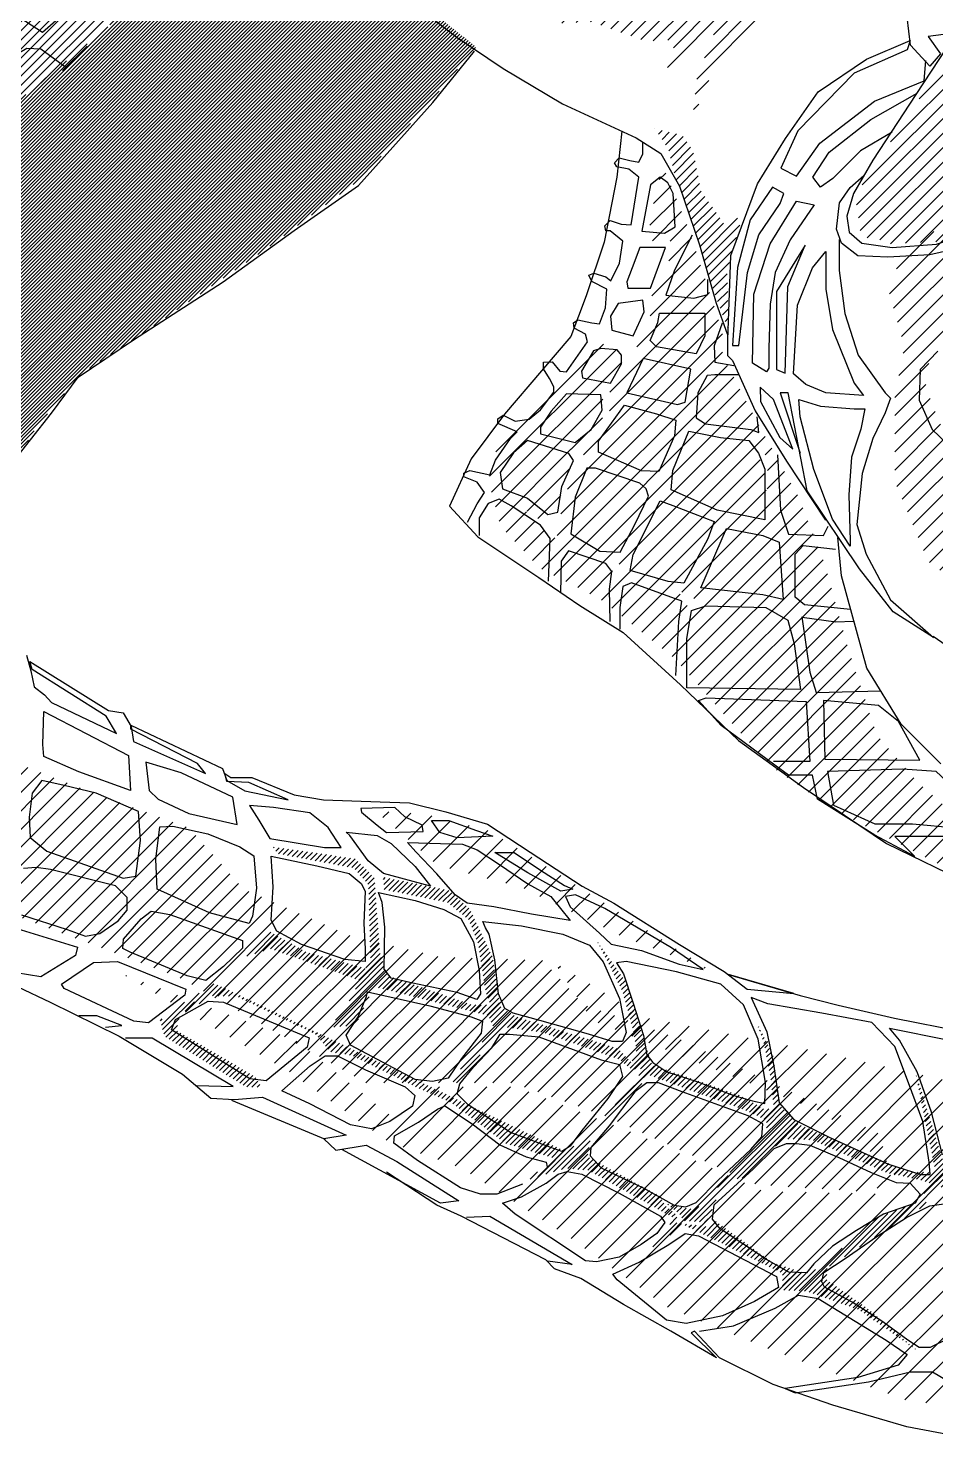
# Model space of a CAD drawing. Header units: inches. Extents: x -18 to 87, y 6 to 85.
# Drawn here: x 41.64 to 64.1, y 5.98 to 40.98 of the extents above; entities that cross this region are included whole.
import ezdxf

# ---------------------------------------------------------------- set-up
doc = ezdxf.new("R2010")
doc.units = ezdxf.units.IN
doc.header["$MEASUREMENT"] = 0
pattern_1 = [(45, (-89.8805, -12.918), (-0.2245064, 0.2245064), [])]

msp = doc.modelspace()

# ---------------------------------------------------------------- hatches: boundary and pattern name
h = msp.add_hatch()
h.set_pattern_fill('ANSI31', color=256, scale=2.032, style=0)
h.set_pattern_definition([(45, (-39.1276, -36.64692), (-0.17960512, 0.17960512), [])])
h.paths.add_polyline_path([(67.444, 41.711), (68.346, 42.848), (69.383, 43.526), (72.215, 45.793), (73.232, 47.154), (74.502, 48.115), (75.192, 48.75), (76.009, 48.768), (76.481, 48.605), (76.808, 48.169), (76.754, 47.39), (76.754, 47.045), (77.709, 48.23), (77.709, 49.163), (77.336, 49.77), (76.215, 49.863), (74.674, 49.303), (72.853, 47.95), (71.032, 46.271), (69.911, 45.291), (68.183, 43.611), (66.455, 42.911), (65.661, 41.605), (64.027, 39.739), (62.112, 36.846), (62.252, 35.819), (62.813, 35.726), (62.939, 35.647), (64.322, 35.701), (65.31, 36.078), (65.114, 37.345)])
h = msp.add_hatch()
h.set_pattern_fill('ANSI31', color=256, scale=1.905, style=0)
h.set_pattern_definition([(45, (-75.59323, -6.16376), (-0.1683798, 0.1683798), [])])
h.paths.add_polyline_path([(55.354, 42.235), (54.564, 42.235), (53.249, 42.673), (52.24, 43.374), (51.187, 43.418), (50.442, 43.944), (49.126, 45.083), (48.732, 45.302), (47.504, 46.397), (47.46, 47.318), (46.583, 47.8), (44.784, 48.062), (45.705, 47.624), (46.495, 47.493), (47.197, 46.66), (47.679, 45.915), (48.6, 45.083), (49.038, 44.513), (49.872, 43.768), (50.837, 43.023), (51.845, 42.804), (52.503, 42.629), (53.029, 42.278), (53.512, 41.84), (54.696, 41.095), (55.573, 41.139), (56.933, 40.657), (57.678, 40.701), (57.327, 39.562), (57.941, 40.482), (58.643, 40.833), (58.204, 39.869), (58.073, 38.642), (58.424, 39.606), (59.476, 40.92), (60.309, 41.49), (59.871, 41.446), (57.766, 41.49), (56.187, 41.665)])
h = msp.add_hatch()
h.set_pattern_fill('ANSI31', color=256, scale=1.27, style=0)
h.set_pattern_definition([(45, (-74.50991, -38.90726), (-0.1122532, 0.1122532), [])])
h.paths.add_polyline_path([(42.72, 40.062), (45.096, 43.03), (45.258, 44.487), (44.556, 44.001), (42.342, 42.652), (40.538, 42.552), (40.506, 42.545), (40.506, 42.527), (42.396, 42.221), (40.506, 41.411), (40.506, 42.527), (40.462, 42.534), (39.156, 42.221), (39.318, 41.142), (38.184, 40.494), (36.509, 40.17), (34.295, 41.357), (33.323, 42.598), (32.675, 43.678), (33.377, 43.947), (35.699, 43.57), (37.265, 42.868), (38.724, 42.545), (39.804, 43.03), (40.398, 43.732), (40.687, 45.091), (40.836, 46.249), (39.247, 45.595), (36.724, 44.867), (34.985, 44.68), (33.116, 44.886), (33.77, 44.008), (32.967, 44.531), (32.836, 44.979), (31.488, 45.627), (30.809, 46.388), (29.154, 47.513), (28.789, 46.884), (29.154, 46.388), (29.17, 46.917), (29.925, 46.339), (29.809, 46.084), (29.204, 46.293), (29.227, 46.06), (28.654, 46), (27.545, 46.268), (28.841, 45.242), (30.083, 43.57), (32.189, 41.627), (34.187, 39.739), (31.703, 40.44), (29.543, 41.25), (29.867, 40.386), (32.837, 39.253), (35.753, 37.958), (39.102, 37.958)])
h = msp.add_hatch()
h.set_pattern_fill('ANSI31', color=256, scale=0.508, style=0)
h.set_pattern_definition([(45, (-89.88051, -12.917985), (-0.04490128, 0.04490128), [])])
h.paths.add_polyline_path([(51.789, 39.393), (52.727, 40.518), (50.662, 42.159), (49.113, 43.66), (47.846, 45.348), (47.095, 46.333), (46.592, 46.591), (46.253, 46.275), (45.779, 45.35), (45.44, 44.177), (45.26, 43.083), (43.645, 41.037), (41.598, 39.35), (40.448, 38.65), (39.308, 38.124), (37.25, 38.039), (35.364, 38.267), (36.507, 37.667), (37.02, 37.423), (36.722, 37.61), (37.191, 37.329), (34.563, 37.329), (36.91, 37.001), (38.13, 36.954), (39.397, 36.344), (40.618, 35.406), (40.852, 33.859), (40.711, 32.546), (41.04, 31.514), (40.852, 30.341), (39.726, 28.513), (38.224, 28.231), (39.256, 27.387), (40.336, 28.653), (41.838, 31.092), (42.918, 32.405), (44.42, 33.39), (47.564, 35.547), (49.911, 37.282)])
h = msp.add_hatch()
h.set_pattern_fill('ANSI31', color=256, scale=2.54, style=0)
h.set_pattern_definition(pattern_1)
h.paths.add_polyline_path([(74.58, 36.834), (71.624, 37.522), (70.797, 38.513), (70.324, 38.443), (67.843, 37.404), (63.407, 35.698), (62.927, 34.525), (63.327, 33.112), (63.092, 31.892), (63.092, 29.755), (63.905, 27.798), (65.532, 26.564), (67.551, 26.173), (69.418, 26.083), (70.533, 25.722), (73.082, 26.616), (72.608, 26.719), (71.166, 26.719), (70.403, 26.884), (68.591, 28.201), (66.236, 29.521), (65.452, 30.086), (64.22, 31.182), (63.85, 32.097), (63.942, 32.745), (64.325, 33.139), (64.893, 33.452), (65.775, 33.422), (66.612, 33.154), (67.181, 33.321), (66.545, 33.857), (66.31, 34.827), (66.344, 35.529), (67.248, 36.131), (67.884, 36.265), (68.687, 36.198), (69.189, 35.897), (69.457, 35.897), (69.457, 35.696), (70.361, 35.496), (70.83, 35.094), (71.499, 34.961), (71.901, 34.693), (72.705, 34.492), (73.073, 34.626), (73.106, 34.392), (73.475, 34.358), (74.613, 34.158), (75.986, 34.425), (77.86, 34.559), (78.831, 34.693), (77.291, 35.429), (75.785, 36.633)])
h = msp.add_hatch()
h.set_pattern_fill('ANSI31', color=256, scale=1.27, style=0)
h.set_pattern_definition([(45, (-13.60513, -34.95223), (-0.1122532, 0.1122532), [])])
h.paths.add_polyline_path([(58.096, 37.957), (57.825, 38.329), (57.148, 38.498), (57.486, 37.991), (57.667, 37.241), (57.765, 37.071), (58.255, 35.624), (58.458, 34.92), (58.672, 34.303), (58.976, 33.491), (58.942, 34.98), (59.315, 36.333), (58.875, 36.13), (58.299, 36.942)])
h = msp.add_hatch()
h.set_pattern_fill('ANSI31', color=256, scale=2.54, style=0)
h.set_pattern_definition(pattern_1)
h.paths.add_polyline_path([(59.563, 31.463), (58.827, 32.868), (58.827, 33.47), (57.965, 36.079), (57.342, 37.59), (57.105, 36.583), (56.964, 35.723), (57.575, 35.706), (57.616, 35.478), (57.075, 34.354), (57.033, 33.855), (56.555, 32.731), (56.346, 32.69), (56.221, 33.023), (55.833, 33.178), (54.644, 31.99), (53.606, 31.19), (53.268, 30.693), (53.034, 29.79), (53.335, 28.653), (54.306, 27.616), (55.813, 26.846), (57.655, 25.374), (59.095, 23.735), (60.099, 22.664), (61.606, 21.627), (64.519, 20.122), (65.457, 19.754), (65.792, 20.088), (65.088, 21.058), (63.615, 22.363), (62.644, 23.501), (61.941, 25.608), (61.338, 27.783), (60.702, 29.389)])
h.paths.add_polyline_path([(56.015, 31.468), (55.851, 31.288), (55.884, 31.764), (55.769, 31.944), (56.031, 31.977), (56.13, 31.846)], flags=16)
h.paths.add_polyline_path([(55.407, 30.38), (55.019, 29.698), (54.798, 28.869), (54.724, 28.334), (54.374, 28.592), (53.858, 29.127), (54.466, 28.703), (54.706, 28.85), (54.853, 29.532), (55.149, 30.324), (55.075, 30.564), (55.315, 30.564)], flags=16)
h.paths.add_polyline_path([(59.593, 30.619), (59.944, 30.38), (59.925, 29.329), (59.851, 30.122)], flags=16)
h.paths.add_polyline_path([(56.255, 27.8), (56.31, 27.487), (56.052, 27.118), (56.108, 27.579), (56.034, 27.726)], flags=16)
h.paths.add_polyline_path([(57.767, 27.026), (58.044, 27.008), (58.155, 26.787), (57.952, 26.694), (57.823, 26.823)], flags=16)
h = msp.add_hatch()
h.set_pattern_fill('ANSI31', color=256, scale=2.54, style=0)
h.set_pattern_definition([(45, (-13.55493, 4.76464), (-0.2245064, 0.2245064), [])])
h.paths.add_polyline_path([(46.972, 19.676), (45.626, 21.189), (43.102, 22.114), (38.979, 23.712), (35.276, 25.141), (33.93, 26.066), (33.846, 28.924), (32.584, 30.437), (30.059, 31.11), (30.173, 30.211), (28.932, 26.517), (26.573, 24.363), (27.956, 23.207), (32.668, 21.946), (39.399, 19.76), (45.374, 17.49), (50.002, 14.884), (51.516, 14.884), (53.62, 14.884), (55.976, 14.043), (59.678, 12.362), (62.287, 12.194), (63.044, 12.362), (62.707, 13.623), (57.743, 15.977), (55.387, 16.818), (54.377, 17.911), (51.853, 17.995), (49.665, 18.499)])
h = msp.add_hatch()
h.set_pattern_fill('ANSI31', color=256, scale=3.302, style=0)
h.set_pattern_definition([(45, (-10.55757, -38.36367), (-0.2918583, 0.2918583), [])])
h.paths.add_polyline_path([(53.081, 21.106), (51.501, 21.529), (50.231, 21.614), (51.783, 20.26), (53.843, 19.725), (56.326, 18.512), (58.527, 17.666), (55.508, 19.584)])
h = msp.add_hatch()
h.set_pattern_fill('ANSI31', color=256, scale=0.762, style=0)
h.set_pattern_definition([(45, (-15.02017, -7.82139), (-0.06735192, 0.06735192), [])])
h.paths.add_polyline_path([(60.718, 13.849), (60.227, 14.339), (60.087, 15.54), (59.682, 16.361), (59.858, 15.823), (60.019, 14.988), (60.087, 14.328), (59.925, 14.194), (59.251, 14.571), (57.082, 15.325), (56.92, 15.809), (56.448, 17.358), (55.721, 18.394), (56.354, 17.142), (56.61, 16.2), (56.704, 15.688), (56.57, 15.459), (56.691, 15.271), (56.502, 15.459), (56.246, 15.728), (53.719, 16.52), (53.325, 16.771), (53.134, 17.999), (52.573, 19.179), (52.06, 19.644), (50.431, 19.971), (50.448, 19.667), (52.02, 19.346), (52.544, 18.923), (52.781, 18.315), (52.967, 17.116), (53.086, 16.811), (52.629, 16.811), (50.532, 17.538), (50.346, 18.112), (50.211, 19.954), (49.738, 20.427), (47.7, 20.722), (47.805, 20.557), (49.707, 20.198), (50.066, 19.779), (50.111, 17.954), (49.991, 17.714), (48.524, 18.118), (47.64, 18.612), (46.98, 17.993), (47.636, 18.201), (49.364, 17.591), (49.856, 17.412), (49.573, 16.891), (49.111, 16.251), (49.736, 16.311), (50.213, 17.263), (53.029, 16.549), (53.163, 16.251), (52.152, 14.986), (52.177, 14.83), (53.431, 16.264), (54.371, 16.132), (56.259, 15.467), (56.586, 15.21), (56.796, 15.246), (56.738, 14.954), (55.277, 13.366), (54.888, 13.209), (46.253, 17.344), (45.413, 16.816), (44.916, 16.428), (45.009, 16.04), (47.029, 14.783), (47.418, 14.767), (47.263, 15.031), (45.305, 16.18), (45.398, 16.552), (46.206, 17.034), (46.812, 17.018), (48.754, 16.087), (49.112, 15.652), (49.656, 15.559), (51.365, 14.72), (52.111, 14.394), (53.462, 13.384), (54.621, 13.028), (54.327, 12.735), (53.879, 12.442), (54.93, 12.766), (55.502, 12.72), (57.599, 11.551), (57.461, 11.24), (56.926, 10.705), (57.893, 11.361), (60.31, 10.17), (60.31, 9.756), (60.915, 9.722), (62.193, 9.273), (63.609, 8.289), (62.4, 9.307), (61.398, 10.015), (61.416, 10.308), (63.799, 11.827), (64.104, 12.299), (64.618, 12.299), (64.275, 12.983), (63.59, 15.183), (64.08, 12.763), (64.006, 12.665), (63.42, 12.681)])
h.paths.add_polyline_path([(60.342, 13.495), (61.04, 13.472), (62.882, 12.661), (63.809, 12.455), (63.969, 12.398), (63.683, 11.941), (62.676, 11.563), (61.223, 10.306), (60.891, 10.169), (60.067, 10.432), (58.603, 11.495), (58.454, 11.323), (57.699, 11.415), (57.699, 11.609), (57.401, 11.849), (57.276, 12.078), (55.481, 13.054), (55.563, 13.5), (57.022, 15.068), (57.35, 14.949), (59.402, 14.202), (59.913, 13.956), (59.919, 13.678), (58.317, 11.849), (58.019, 11.758), (57.436, 11.895), (57.779, 11.62), (57.848, 11.472), (58.431, 11.426), (58.717, 12.101)], flags=16)
h = msp.add_hatch()
h.set_pattern_fill('ANSI31', color=256, scale=3.302, style=0)
h.set_pattern_definition([(45, (-9.69074, -19.8823), (-0.2918583, 0.2918583), [])])
h.paths.add_polyline_path([(72.041, 10.118), (70.964, 11.266), (66.655, 13.347), (64.428, 14.926), (60.909, 15.715), (56.887, 16.504), (54.66, 17.868), (55.594, 16.433), (61.34, 14.136), (63.063, 12.701), (63.135, 12.127), (59.831, 12.199), (56.815, 13.562), (53.726, 14.782), (51.428, 14.782), (50.71, 13.993), (48.268, 15.93), (43.958, 17.581), (48.124, 15.141), (50.566, 13.419), (52.362, 12.773), (54.947, 11.122), (57.461, 9.328), (59.903, 8.324), (63.351, 7.032), (66.655, 6.601), (69.815, 6.386), (71.251, 7.462)])

# ---------------------------------------------------------------- linework, layer by layer
for p, q in [((64.157, 32.992), (63.72, 32.531)), ((63.72, 32.531), (63.696, 31.78)), ((63.696, 31.78), (64.011, 31.053)), ((64.011, 31.053), (64.569, 30.519)), ((60.8, 26.404), (61.627, 26.289)), ((61.627, 26.289), (62.069, 26.308)), ((41.598, 25.462), (41.709, 25.08)), ((41.737, 25.108), (41.681, 25.306)), ((41.681, 25.306), (43.627, 24.094)), ((41.709, 25.08), (41.794, 24.686)), ((43.571, 23.953), (41.737, 25.108)), ((41.794, 24.686), (42.048, 24.488)), ((42.048, 24.488), (42.217, 24.291)), ((42.217, 24.291), (43.825, 23.53)), ((42.001, 23.257), (42.029, 24.072)), ((42.029, 24.072), (44.122, 22.985)), ((43.825, 23.53), (43.571, 23.953)), ((43.627, 24.094), (43.994, 24.037)), ((43.994, 24.037), (44.192, 23.699)), ((44.181, 23.634), (44.181, 23.734)), ((44.181, 23.734), (46.455, 22.661)), ((45.83, 22.785), (44.181, 23.634)), ((44.192, 23.699), (44.248, 23.333)), ((42.029, 22.958), (42.001, 23.257)), ((44.248, 23.333), (46.03, 22.536)), ((42.899, 22.578), (42.029, 22.958)), ((44.122, 22.985), (44.176, 22.116)), ((44.557, 22.822), (44.639, 22.116)), ((45.427, 22.551), (44.557, 22.822)), ((46.03, 22.536), (45.83, 22.785)), ((44.176, 22.116), (42.899, 22.578)), ((46.705, 21.953), (45.427, 22.551)), ((46.455, 22.661), (46.555, 22.361)), ((46.555, 22.336), (46.505, 22.536)), ((46.505, 22.536), (46.655, 22.436)), ((46.655, 22.436), (47.179, 22.436)), ((47.179, 22.436), (48.229, 22.012)), ((41.74, 22.051), (41.669, 21.453)), ((41.98, 22.363), (41.74, 22.051)), ((42.531, 22.243), (41.98, 22.363)), ((43.321, 22.051), (42.531, 22.243)), ((44.375, 21.597), (43.321, 22.051)), ((44.639, 22.116), (44.856, 21.899)), ((46.555, 22.361), (47.004, 22.111)), ((47.104, 22.311), (46.555, 22.336)), ((47.004, 22.111), (48.079, 21.887)), ((48.079, 21.887), (47.104, 22.311)), ((44.856, 21.899), (45.617, 21.546)), ((46.814, 21.274), (46.705, 21.953)), ((47.711, 21.697), (47.123, 21.742)), ((47.123, 21.742), (47.349, 21.381)), ((48.229, 22.012), (48.953, 21.887)), ((48.953, 21.887), (50.352, 21.837)), ((50.352, 21.837), (51.077, 21.812)), ((51.077, 21.812), (51.975, 21.591)), ((41.669, 21.453), (41.692, 20.95)), ((44.423, 20.879), (44.375, 21.597)), ((45.617, 21.546), (46.814, 21.274)), ((47.349, 21.381), (47.62, 20.929)), ((48.615, 21.561), (47.711, 21.697)), ((49.067, 21.2), (48.615, 21.561)), ((50.713, 21.693), (49.872, 21.67)), ((49.872, 21.67), (49.895, 21.579)), ((49.895, 21.579), (50.281, 21.261)), ((50.963, 21.466), (50.713, 21.693)), ((51.394, 21.261), (50.963, 21.466)), ((51.826, 21.08), (51.622, 21.375)), ((51.622, 21.375), (52.053, 21.375)), ((51.975, 21.591), (53.008, 21.285)), ((52.053, 21.375), (52.735, 21.125)), ((44.804, 20.419), (44.901, 21.221)), ((44.901, 21.221), (45.219, 21.234)), ((45.219, 21.234), (46.09, 21.041)), ((46.09, 21.041), (46.879, 20.723)), ((49.384, 20.703), (49.067, 21.2)), ((49.509, 21.085), (50.279, 21.007)), ((49.604, 21.007), (49.509, 21.085)), ((50.059, 20.379), (49.604, 21.007)), ((50.279, 21.007), (50.624, 20.803)), ((50.281, 21.261), (50.508, 21.08)), ((50.508, 21.08), (51.417, 21.103)), ((51.417, 21.103), (51.394, 21.261)), ((52.258, 20.944), (51.826, 21.08)), ((52.735, 21.125), (53.144, 20.989)), ((53.008, 21.285), (54.069, 20.587)), ((41.692, 20.95), (42.1, 20.615)), ((44.303, 19.993), (44.423, 20.879)), ((46.879, 20.723), (47.225, 20.502)), ((47.62, 20.929), (48.977, 20.703)), ((48.977, 20.703), (49.384, 20.703)), ((50.624, 20.803), (51.221, 20.238)), ((51.031, 20.83), (52.394, 20.785)), ((51.235, 20.603), (51.031, 20.83)), ((53.144, 20.989), (52.258, 20.944)), ((52.394, 20.785), (52.758, 20.649)), ((42.1, 20.615), (43.992, 19.945)), ((44.832, 19.672), (44.804, 20.419)), ((47.225, 20.502), (47.294, 19.7)), ((47.704, 19.736), (47.656, 20.489)), ((47.656, 20.489), (48.787, 20.253)), ((50.436, 20.065), (50.059, 20.379)), ((51.758, 20.058), (51.235, 20.603)), ((52.758, 20.649), (53.303, 20.285)), ((54.007, 20.081), (53.189, 20.58)), ((53.189, 20.58), (53.666, 20.58)), ((53.666, 20.58), (54.325, 20.149)), ((54.069, 20.587), (55.353, 19.751)), ((41.836, 20.209), (41.525, 20.185)), ((42.195, 20.161), (41.836, 20.209)), ((43.8, 19.754), (42.195, 20.161)), ((43.992, 19.945), (44.303, 19.993)), ((48.787, 20.253), (49.588, 20.065)), ((49.588, 20.065), (49.886, 19.814)), ((51.598, 19.751), (50.436, 20.065)), ((51.221, 20.238), (51.598, 19.751)), ((52.212, 19.536), (51.758, 20.058)), ((53.303, 20.285), (54.007, 19.809)), ((54.825, 19.627), (54.007, 20.081)), ((54.325, 20.149), (54.916, 19.763)), ((44.088, 19.467), (43.8, 19.754)), ((46.132, 19.092), (44.832, 19.672)), ((47.294, 19.7), (47.197, 19.009)), ((47.656, 18.904), (47.704, 19.736)), ((49.886, 19.814), (49.98, 19.626)), ((49.98, 19.626), (49.949, 18.826)), ((54.007, 19.809), (54.575, 19.491)), ((55.121, 19.672), (54.825, 19.627)), ((54.916, 19.763), (55.121, 19.672)), ((55.353, 19.751), (56.134, 19.332)), ((44.088, 19.155), (44.088, 19.467)), ((50.404, 19.343), (50.31, 19.595)), ((50.31, 19.595), (51.221, 19.391)), ((50.467, 18.732), (50.404, 19.343)), ((51.221, 19.391), (51.928, 19.171)), ((52.508, 19.332), (52.212, 19.536)), ((53.167, 19.241), (52.508, 19.332)), ((54.575, 19.491), (55.052, 18.9)), ((55.189, 19.536), (54.939, 19.491)), ((54.939, 19.491), (55.052, 19.241)), ((55.916, 19.196), (55.189, 19.536)), ((56.134, 19.332), (57.759, 18.304)), ((41.477, 19.036), (42.603, 18.677)), ((43.872, 18.892), (44.088, 19.155)), ((43.998, 18.437), (44.436, 18.941)), ((44.436, 18.941), (44.689, 19.127)), ((44.689, 19.127), (45.149, 19.051)), ((45.149, 19.051), (46.948, 18.404)), ((47.114, 18.829), (46.132, 19.092)), ((47.197, 19.009), (47.114, 18.829)), ((47.798, 18.637), (47.656, 18.904)), ((51.928, 19.171), (52.352, 18.951)), ((52.352, 18.951), (52.666, 18.371)), ((54.098, 19.059), (53.167, 19.241)), ((55.052, 18.9), (54.098, 19.059)), ((55.052, 19.241), (55.78, 18.583)), ((57.563, 18.22), (55.916, 19.196)), ((41.146, 18.768), (42.863, 18.238)), ((42.603, 18.677), (43.058, 18.509)), ((43.058, 18.509), (43.417, 18.581)), ((43.417, 18.581), (43.872, 18.892)), ((48.41, 18.308), (47.798, 18.637)), ((49.949, 18.826), (49.98, 18.198)), ((50.452, 17.696), (50.467, 18.732)), ((52.894, 18.878), (53.848, 18.764)), ((52.962, 18.719), (52.894, 18.878)), ((53.053, 18.56), (52.962, 18.719)), ((53.189, 17.924), (53.053, 18.56)), ((53.848, 18.764), (54.871, 18.56)), ((54.871, 18.56), (55.53, 18.288)), ((55.78, 18.583), (56.071, 18.316)), ((42.863, 18.238), (42.812, 18.037)), ((43.987, 18.207), (43.998, 18.437)), ((44.162, 18.119), (43.987, 18.207)), ((46.948, 18.218), (46.476, 17.758)), ((46.948, 18.404), (46.948, 18.218)), ((49.478, 17.931), (48.41, 18.308)), ((52.666, 18.371), (52.807, 17.665)), ((55.53, 18.288), (55.87, 17.879)), ((56.071, 18.316), (56.825, 18.156)), ((58.349, 17.691), (57.563, 18.22)), ((57.759, 18.304), (58.869, 17.639)), ((42.812, 18.037), (41.954, 17.507)), ((42.469, 17.328), (43.258, 17.861)), ((43.258, 17.861), (43.855, 17.882)), ((43.855, 17.882), (45.54, 17.2)), ((45.577, 17.528), (44.162, 18.119)), ((49.98, 17.884), (49.478, 17.931)), ((49.98, 18.198), (49.98, 17.884)), ((53.28, 17.084), (53.189, 17.924)), ((55.87, 17.879), (56.279, 16.971)), ((56.44, 17.884), (56.2, 17.851)), ((56.2, 17.851), (56.376, 17.579)), ((57.691, 17.627), (56.44, 17.884)), ((56.825, 18.156), (57.755, 17.819)), ((41.954, 17.507), (41.348, 17.608)), ((46.038, 17.418), (45.577, 17.528)), ((46.476, 17.758), (46.038, 17.418)), ((50.624, 17.476), (50.452, 17.696)), ((52.807, 17.665), (52.838, 17.084)), ((56.376, 17.579), (56.617, 16.858)), ((58.782, 17.323), (57.691, 17.627)), ((57.755, 17.819), (58.349, 17.691)), ((58.869, 17.639), (59.437, 17.198)), ((60.59, 17.091), (58.976, 17.567)), ((58.976, 17.567), (60.744, 17.045)), ((41.384, 17.258), (42.186, 16.875)), ((42.532, 17.221), (42.469, 17.328)), ((44.26, 16.412), (42.532, 17.221)), ((45.54, 17.2), (45.519, 17.051)), ((51.158, 17.351), (50.624, 17.476)), ((52.257, 17.116), (51.158, 17.351)), ((59.343, 16.81), (58.782, 17.323)), ((59.437, 17.198), (60.59, 17.091)), ((42.186, 16.875), (43.894, 16.039)), ((45.519, 17.051), (44.623, 16.369)), ((45.287, 16.447), (46.095, 16.901)), ((46.095, 16.901), (46.473, 16.876)), ((46.473, 16.876), (48.594, 15.993)), ((49.808, 16.519), (50.012, 17.021)), ((50.012, 17.021), (50.043, 17.131)), ((50.043, 17.131), (51.582, 16.786)), ((52.744, 16.943), (52.257, 17.116)), ((52.838, 17.084), (52.744, 16.943)), ((53.439, 16.721), (53.28, 17.084)), ((56.279, 16.971), (56.438, 16.131)), ((56.617, 16.858), (56.873, 16.057)), ((59.712, 15.961), (59.343, 16.81)), ((59.532, 16.992), (59.919, 16.141)), ((59.945, 16.837), (59.532, 16.992)), ((61.286, 16.605), (59.945, 16.837)), ((60.744, 17.045), (61.69, 16.806)), ((61.69, 16.806), (63.084, 16.48)), ((43.343, 16.539), (42.895, 16.539)), ((43.962, 16.305), (43.343, 16.539)), ((49.509, 16.064), (49.808, 16.519)), ((51.582, 16.786), (52.603, 16.519)), ((52.603, 16.519), (52.886, 16.41)), ((53.644, 16.608), (53.439, 16.721)), ((54.303, 16.426), (53.644, 16.608)), ((62.524, 16.373), (61.286, 16.605)), ((63.084, 16.48), (64.761, 16.153)), ((43.556, 16.262), (43.962, 16.305)), ((44.623, 16.369), (44.26, 16.412)), ((45.186, 16.195), (45.287, 16.447)), ((47.13, 14.984), (45.186, 16.195)), ((52.854, 16.111), (52.367, 15.484)), ((52.886, 16.41), (52.854, 16.111)), ((55.507, 16.085), (54.303, 16.426)), ((56.438, 16.131), (56.348, 15.904)), ((59.919, 16.141), (60.099, 15.291)), ((63.091, 15.781), (62.524, 16.373)), ((62.96, 16.233), (64.434, 15.942)), ((63.209, 15.942), (62.96, 16.233)), ((43.894, 16.039), (45.462, 15.099)), ((44.708, 15.985), (44.047, 15.985)), ((46.713, 14.792), (44.708, 15.985)), ((48.544, 15.766), (47.534, 14.934)), ((48.594, 15.993), (48.544, 15.766)), ((49.619, 15.813), (49.509, 16.064)), ((51.221, 14.966), (49.619, 15.813)), ((53.121, 15.745), (53.326, 16.085)), ((53.326, 16.085), (53.553, 16.085)), ((53.553, 16.085), (54.28, 16.017)), ((54.28, 16.017), (55.825, 15.45)), ((56.098, 15.904), (55.507, 16.085)), ((56.348, 15.904), (56.098, 15.904)), ((56.873, 16.057), (56.954, 15.576)), ((59.888, 14.887), (59.712, 15.961)), ((63.426, 14.879), (63.091, 15.781)), ((63.645, 15.154), (63.209, 15.942)), ((48.624, 15.301), (48.989, 15.554)), ((48.989, 15.554), (49.298, 15.554)), ((49.298, 15.554), (49.987, 15.203)), ((52.367, 15.484), (52.038, 14.998)), ((52.667, 15.268), (53.121, 15.745)), ((55.825, 15.45), (56.279, 15.336)), ((56.954, 15.576), (57.098, 15.384)), ((45.462, 15.099), (46.159, 14.507)), ((47.92, 14.687), (48.624, 15.301)), ((49.987, 15.203), (50.971, 14.781)), ((52.326, 14.86), (52.667, 15.268)), ((56.279, 15.336), (56.348, 15.041)), ((57.098, 15.384), (57.451, 15.159)), ((57.451, 15.159), (58.188, 14.919)), ((60.099, 15.291), (60.228, 14.389)), ((63.998, 14.157), (63.645, 15.154)), ((45.818, 14.813), (46.713, 14.792)), ((47.534, 14.934), (47.13, 14.984)), ((50.971, 14.781), (51.21, 14.571)), ((51.645, 14.919), (51.221, 14.966)), ((52.038, 14.998), (51.645, 14.919)), ((52.258, 14.61), (52.326, 14.86)), ((56.348, 15.041), (55.984, 14.496)), ((56.95, 14.882), (56.656, 14.656)), ((57.244, 14.882), (56.95, 14.882)), ((57.831, 14.656), (57.244, 14.882)), ((58.188, 14.919), (59.103, 14.567)), ((59.872, 14.374), (59.888, 14.887)), ((63.787, 13.925), (63.426, 14.879)), ((46.159, 14.507), (46.751, 14.473)), ((46.671, 14.451), (48.996, 13.492)), ((46.751, 14.473), (47.445, 14.524)), ((47.445, 14.524), (49.508, 13.59)), ((48.61, 14.36), (47.92, 14.687)), ((49.622, 13.841), (48.61, 14.36)), ((51.21, 14.571), (51.154, 14.304)), ((52.53, 14.337), (52.258, 14.61)), ((55.984, 14.496), (55.348, 13.702)), ((56.656, 14.656), (56.023, 13.821)), ((59.459, 14.069), (57.831, 14.656)), ((59.103, 14.567), (59.568, 14.438)), ((59.568, 14.438), (59.872, 14.374)), ((60.228, 14.389), (60.589, 13.977)), ((51.154, 14.304), (50.592, 13.925)), ((51.299, 13.911), (51.774, 14.227)), ((51.774, 14.227), (51.955, 14.317)), ((51.955, 14.317), (52.633, 13.866)), ((53.576, 13.656), (52.53, 14.337)), ((59.82, 13.866), (59.459, 14.069)), ((64.268, 13.099), (63.998, 14.157)), ((50.142, 13.742), (49.622, 13.841)), ((50.592, 13.925), (50.142, 13.742)), ((50.712, 13.572), (51.299, 13.911)), ((52.633, 13.866), (53.311, 13.346)), ((54.484, 13.316), (53.576, 13.656)), ((55.348, 13.702), (55.052, 13.316)), ((56.023, 13.821), (55.571, 13.279)), ((59.798, 13.55), (59.82, 13.866)), ((60.589, 13.977), (61.466, 13.539)), ((63.942, 12.92), (63.787, 13.925)), ((49.508, 13.59), (48.957, 13.499)), ((48.957, 13.499), (49.254, 13.216)), ((49.254, 13.216), (50.008, 13.337)), ((50.008, 13.337), (50.763, 12.933)), ((50.689, 13.391), (50.712, 13.572)), ((51.277, 12.962), (50.689, 13.391)), ((53.311, 13.346), (53.967, 13.053)), ((54.848, 13.18), (54.484, 13.316)), ((55.052, 13.316), (54.848, 13.18)), ((59.527, 13.233), (59.798, 13.55)), ((60.101, 13.258), (60.409, 13.382)), ((60.409, 13.382), (60.655, 13.382)), ((60.655, 13.382), (60.984, 13.34)), ((60.984, 13.34), (61.704, 13.032)), ((61.466, 13.539), (62.936, 12.869)), ((51.846, 11.903), (49.402, 13.231)), ((52.339, 12.285), (51.277, 12.962)), ((53.967, 13.053), (54.464, 12.917)), ((55.571, 13.279), (55.549, 13.075)), ((55.549, 13.075), (55.82, 12.782)), ((58.713, 12.466), (59.527, 13.233)), ((59.587, 12.745), (60.101, 13.258)), ((61.704, 13.032), (62.505, 12.663)), ((51.759, 11.858), (50.508, 12.673)), ((50.763, 12.933), (52.299, 11.964)), ((54.464, 12.917), (54.486, 12.804)), ((54.464, 12.398), (54.758, 12.624)), ((54.758, 12.624), (54.984, 12.691)), ((54.984, 12.691), (55.345, 12.624)), ((55.345, 12.624), (56.272, 12.149)), ((55.82, 12.782), (56.86, 12.285)), ((58.621, 11.862), (59.587, 12.745)), ((62.505, 12.663), (63.122, 12.416)), ((62.936, 12.869), (63.736, 12.611)), ((63.736, 12.611), (63.968, 12.611)), ((63.968, 12.611), (63.942, 12.92)), ((52.836, 12.127), (52.339, 12.285)), ((53.876, 12.375), (53.243, 12.127)), ((53.854, 12.059), (54.464, 12.398)), ((56.86, 12.285), (57.628, 11.856)), ((58.17, 11.924), (58.713, 12.466)), ((63.122, 12.416), (63.471, 12.396)), ((63.471, 12.396), (63.718, 12.129)), ((52.299, 11.964), (51.846, 11.903)), ((53.243, 12.127), (52.836, 12.127)), ((53.379, 11.901), (53.854, 12.059)), ((53.695, 11.63), (53.379, 11.901)), ((56.272, 12.149), (57.289, 11.585)), ((57.922, 11.811), (58.17, 11.924)), ((63.595, 11.903), (62.81, 11.635)), ((63.718, 12.129), (63.595, 11.903)), ((63.955, 11.84), (64.531, 11.919)), ((52.357, 11.586), (51.759, 11.858)), ((54.45, 10.5), (52.357, 11.586)), ((52.493, 11.559), (53.064, 11.586)), ((53.064, 11.586), (55.103, 10.391)), ((55.436, 10.478), (53.695, 11.63)), ((57.289, 11.585), (57.402, 11.427)), ((57.628, 11.856), (57.922, 11.811)), ((58.58, 11.513), (58.621, 11.862)), ((62.81, 11.635), (62.141, 11.23)), ((62.645, 11.081), (63.378, 11.552)), ((63.378, 11.552), (63.955, 11.84)), ((57.402, 11.427), (57.199, 11.156)), ((58.765, 11.266), (58.58, 11.513)), ((59.916, 10.507), (58.765, 11.266)), ((62.141, 11.23), (61.55, 10.839)), ((56.814, 10.885), (56.272, 10.569)), ((56.761, 10.446), (57.495, 10.88)), ((57.199, 11.156), (56.814, 10.885)), ((57.495, 10.88), (57.903, 11.152)), ((57.903, 11.152), (58.229, 11.097)), ((58.229, 11.097), (60.16, 10.092)), ((61.859, 10.532), (62.645, 11.081)), ((56.272, 10.569), (55.707, 10.456)), ((60.47, 10.199), (59.916, 10.507)), ((61.55, 10.839), (61.088, 10.405)), ((61.335, 10.191), (61.859, 10.532)), ((54.668, 10.283), (54.45, 10.5)), ((55.103, 10.391), (54.505, 10.473)), ((55.32, 10.038), (54.668, 10.283)), ((55.707, 10.456), (55.436, 10.478)), ((56.109, 10.147), (56.761, 10.446)), ((60.902, 10.178), (60.47, 10.199)), ((61.088, 10.405), (60.902, 10.178)), ((61.282, 9.956), (61.335, 10.191)), ((56.379, 9.399), (55.32, 10.038)), ((56.217, 10.011), (56.109, 10.147)), ((57.441, 9.006), (56.217, 10.011)), ((60.214, 9.821), (59.616, 9.468)), ((60.16, 10.092), (60.214, 9.821)), ((61.354, 9.829), (61.282, 9.956)), ((62.033, 9.459), (61.354, 9.829)), ((59.616, 9.468), (58.827, 9.115)), ((60.132, 9.305), (60.703, 9.631)), ((60.703, 9.631), (61.193, 9.549)), ((61.193, 9.549), (62.878, 8.517)), ((62.793, 8.966), (62.033, 9.459)), ((57.547, 8.738), (56.379, 9.399)), ((58.827, 9.115), (57.93, 8.924)), ((59.099, 8.87), (60.132, 9.305)), ((57.93, 8.924), (57.441, 9.006)), ((58.256, 8.734), (59.099, 8.87)), ((63.41, 8.515), (62.793, 8.966)), ((58.675, 8.077), (57.547, 8.738)), ((58.13, 8.738), (58.053, 8.699)), ((58.053, 8.699), (58.675, 8.077)), ((58.753, 8.077), (58.13, 8.738)), ((62.878, 8.517), (63.395, 8.164)), ((63.697, 8.33), (63.41, 8.515)), ((64.417, 8.556), (63.965, 8.33)), ((60.077, 7.416), (58.753, 8.077)), ((63.395, 8.164), (63.177, 7.892)), ((63.965, 8.33), (63.697, 8.33)), ((63.177, 7.892), (62.171, 7.593)), ((62.443, 7.485), (63.476, 7.729)), ((63.476, 7.729), (64.02, 7.729)), ((64.02, 7.729), (66.294, 6.394)), ((61.556, 6.91), (60.077, 7.416)), ((62.171, 7.593), (60.377, 7.322)), ((60.622, 7.213), (62.443, 7.485)), ((60.377, 7.322), (60.622, 7.213)), ((63.385, 6.366), (61.556, 6.91)), ((65.448, 5.977), (63.385, 6.366))]:
    msp.add_line(p, q)
for points in [[(44.28, 48.113), (45.593, 47.361), (46.976, 46.311), (48.184, 44.93), (49.987, 42.691), (51.142, 41.607), (52.262, 40.75), (53.399, 39.984), (54.869, 39.108), (56.685, 38.272), (57.298, 37.88), (57.765, 37.071), (58.255, 35.624), (58.673, 34.177), (58.943, 33.417)], [(64.733, 41.049), (63.612, 39.343), (62.545, 37.717), (62.065, 36.89), (61.904, 36.33), (61.958, 35.93), (62.278, 35.664), (63.025, 35.557), (64.119, 35.637), (65.373, 36.064), (69.349, 37.903), (71.964, 39.796), (72.471, 40.356), (72.498, 40.969), (72.417, 41.129)], [(64.783, 41.213), (64.61, 40.866), (63.915, 40.779), (64.219, 40.346), (63.959, 40.042), (63.481, 40.563), (63.395, 41.256)], [(58.956, 33.273), (59.033, 35.356), (59.689, 37.13), (60.384, 38.249), (61.195, 39.406), (62.392, 40.216), (63.473, 40.679), (63.396, 40.448), (62.083, 39.869), (60.693, 38.442), (60.268, 37.516), (60.654, 37.323), (61.234, 38.133), (62.585, 39.175), (63.82, 39.676), (63.859, 40.178)], [(39.154, 27.35), (39.741, 27.978), (40.518, 29.003), (41.179, 30.135), (42.217, 31.455), (42.877, 32.347), (44.252, 33.271), (46.464, 34.708), (48.228, 35.976), (49.818, 37.092), (51.654, 39.139), (52.692, 40.412)], [(39.648, 39.505), (40.295, 39.721), (41.606, 40.484), (41.955, 40.467), (42.602, 40.003)], [(63.021, 38.412), (62.244, 37.946), (61.559, 37.262), (61.248, 37.045), (61.062, 37.294), (61.466, 37.915), (62.493, 38.723), (63.643, 39.376)], [(56.337, 38.433), (56.211, 37.297), (55.895, 35.687), (55.453, 34.361), (55.073, 33.351), (54.347, 32.499), (53.431, 31.426), (52.609, 30.321), (52.072, 29.153), (52.767, 28.395), (54.284, 27.385), (55.295, 26.691), (56.369, 26.028), (57.79, 24.734), (59.218, 23.356), (60.829, 22.194), (62.888, 20.807), (64.991, 19.779)], [(52.515, 28.758), (52.755, 29.208), (52.935, 29.493), (52.755, 29.748), (52.425, 29.883), (52.425, 29.973), (52.575, 30.033), (53.07, 29.928), (53.205, 30.288), (53.578, 30.825), (53.742, 30.989), (53.264, 31.198), (53.264, 31.317), (53.399, 31.406), (53.697, 31.257), (54.041, 31.302), (54.324, 31.541), (54.653, 31.973), (54.653, 32.108), (54.548, 32.312), (54.399, 32.549), (54.399, 32.713), (54.607, 32.727), (54.8, 32.49), (54.964, 32.475), (55.484, 33.217), (55.439, 33.41), (55.157, 33.558), (55.142, 33.692), (55.246, 33.766), (55.588, 33.692), (55.781, 33.662), (55.929, 34.063), (55.959, 34.523), (55.588, 34.716), (55.515, 34.873), (55.642, 34.915), (55.936, 34.831), (56.063, 34.726), (56.273, 35.168), (56.357, 35.714), (56.042, 35.967), (55.936, 35.967), (55.915, 36.093), (56.042, 36.219), (56.315, 36.135), (56.568, 36.114), (56.757, 37.297), (56.505, 37.489), (56.212, 37.549), (56.153, 37.652), (56.27, 37.769), (56.535, 37.711), (56.755, 37.667), (56.858, 37.872), (56.858, 38.166)], [(64.653, 35.531), (63.959, 35.371), (62.918, 35.317), (62.171, 35.344), (61.771, 35.664), (61.644, 36.006), (61.722, 36.659), (61.984, 37.039), (62.324, 37.339)], [(58.079, 35.863), (57.635, 34.994), (57.422, 34.375), (58.118, 34.298), (58.466, 34.395), (58.466, 34.762)], [(61.717, 35.753), (61.717, 34.988), (61.85, 33.923), (62.183, 32.892), (62.85, 31.96), (62.983, 31.827), (62.85, 31.461), (62.55, 30.828), (62.283, 29.963), (62.15, 28.699), (62.383, 27.967), (62.983, 26.835), (64.049, 25.904), (63.049, 26.536), (62.217, 27.601), (60.918, 29.531), (60.452, 31.96), (60.252, 31.96), (60.751, 30.462)], [(58.814, 33.68), (58.621, 33.12), (58.64, 32.714), (59.104, 32.636)], [(58.947, 33.44), (58.947, 32.881), (59.071, 32.756), (59.631, 31.513), (60.409, 30.27), (61.373, 28.81)], [(59.22, 32.405), (58.64, 32.405), (58.447, 32.385), (58.215, 31.96), (58.176, 31.342), (58.408, 31.187), (59.53, 31.052), (59.723, 30.975), (59.685, 31.361)], [(60.186, 30.423), (60.265, 29.052), (60.461, 28.464), (61.324, 28.425), (61.441, 28.66)], [(54.518, 27.297), (54.563, 28.353), (54.322, 28.684), (53.595, 29.163), (53.295, 29.328), (53.025, 29.223), (52.8, 28.863), (52.8, 28.428)], [(64.23, 22.775), (63.246, 23.759), (62.395, 25.145), (61.769, 27.426), (61.682, 28.376)], [(56.042, 26.302), (56.027, 27.101), (56.087, 27.539), (55.936, 27.735), (55.016, 28.051), (54.835, 27.795), (54.82, 27.011)], [(61.992, 26.596), (60.857, 26.712), (60.627, 26.904), (60.624, 27.967), (60.826, 28.182), (61.623, 28.088)], [(57.671, 24.961), (57.747, 26.302), (57.822, 26.8), (56.57, 27.252), (56.359, 27.162), (56.283, 26.649), (56.283, 26.106)], [(60.793, 26.412), (60.988, 25.048), (61.144, 24.541), (62.744, 24.58)], [(64.036, 25.933), (64.876, 25.356), (65.48, 25.015), (66.583, 24.647), (67.818, 24.385), (68.868, 24.332)], [(65.907, 20.237), (65.628, 20.7), (64.329, 20.979), (63.092, 20.979), (63.587, 20.484), (62.597, 21.01), (61.174, 21.906), (61.05, 22.493), (60.463, 22.493), (60.122, 22.74), (58.792, 23.729), (58.235, 24.347), (58.421, 24.409), (60.896, 24.316), (60.988, 22.833), (60.091, 22.833)]]:
    msp.add_lwpolyline(points)
for points in [[(41.436, 41.249), (41.994, 40.885), (43.765, 42.437), (43.62, 42.534), (41.533, 41.322)], [(57.471, 37.158), (57.285, 37.291), (57.044, 37.105), (56.831, 35.958), (57.391, 35.905), (57.658, 36.065), (57.605, 36.891)], [(60.346, 36.89), (60.067, 37.045), (59.507, 36.237), (59.196, 35.056), (59.071, 33.129), (59.227, 33.129), (59.444, 34.932), (59.724, 35.864), (60.253, 36.641)], [(59.911, 32.477), (59.569, 32.694), (59.6, 34.403), (60.004, 35.647), (60.658, 36.703), (61.093, 36.61), (60.502, 35.74), (60.129, 34.932), (60.004, 34.155), (59.973, 33.067), (59.973, 32.57)], [(57.418, 35.558), (56.778, 35.558), (56.591, 35.052), (56.457, 34.705), (56.484, 34.545), (57.044, 34.545)], [(60.378, 32.446), (60.44, 34.59), (60.875, 35.615), (60.16, 34.466), (60.16, 32.539)], [(62.317, 31.893), (61.384, 31.96), (60.885, 32.16), (60.585, 32.426), (60.685, 34.123), (61.051, 35.055), (61.384, 35.454), (61.384, 34.522), (61.551, 33.524), (62.084, 32.193)], [(56.858, 34.252), (56.244, 34.172), (56.057, 33.852), (56.084, 33.505), (56.618, 33.372), (56.884, 33.958)], [(58.389, 33.931), (58.389, 33.371), (58.176, 32.926), (57.19, 33.1), (57.035, 33.255), (57.229, 33.699), (57.267, 33.931)], [(56.217, 33.025), (55.817, 33.052), (55.63, 32.999), (55.337, 32.492), (55.363, 32.332), (56.057, 32.199), (56.324, 32.679), (56.324, 32.892)], [(56.861, 32.81), (56.455, 31.96), (57.712, 31.67), (57.905, 31.728), (58.041, 32.54)], [(55.817, 31.905), (54.963, 31.932), (54.589, 31.506), (54.323, 31.106), (54.323, 30.946), (55.177, 30.732), (55.577, 31.052), (55.844, 31.532)], [(60.567, 30.564), (60.091, 31.789), (59.754, 32.096), (59.769, 31.743), (60.245, 30.855)], [(57.673, 31.284), (57.635, 30.897), (57.248, 30.009), (56.822, 30.028), (55.759, 30.492), (55.759, 30.762), (56.397, 31.651), (57.19, 31.439)], [(60.718, 31.793), (61.251, 31.627), (62.084, 31.561), (62.35, 31.561), (62.25, 31.061), (62.017, 30.363), (61.95, 29.431), (61.984, 28.299), (61.984, 28.166), (61.551, 28.832), (61.084, 30.063), (60.751, 31.361)], [(59.872, 28.817), (58.695, 29.052), (57.558, 29.561), (57.597, 30.032), (57.989, 31.011), (58.774, 30.855), (59.48, 30.776), (59.715, 30.463), (59.872, 30.071)], [(54.753, 29.004), (54.85, 29.642), (55.14, 30.279), (55.024, 30.453), (53.999, 30.782), (53.651, 30.472), (53.322, 29.989), (53.38, 29.584), (53.999, 29.352), (54.502, 28.946)], [(56.778, 29.719), (55.684, 30.092), (55.47, 30.092), (55.177, 29.373), (55.07, 28.466), (55.79, 28.039), (56.297, 28.013), (56.644, 28.679), (56.991, 29.399), (56.938, 29.586)], [(57.872, 27.249), (57.479, 27.288), (56.538, 27.562), (56.616, 27.954), (57.283, 29.287), (57.597, 29.169), (58.617, 28.777), (58.46, 28.346)], [(58.287, 27.13), (58.922, 28.601), (59.827, 28.425), (60.232, 28.263), (60.326, 26.847), (59.827, 26.955)], [(57.944, 24.658), (57.944, 25.867), (58.061, 26.568), (58.413, 26.685), (59.895, 26.646), (60.442, 26.334), (60.598, 25.75), (60.754, 24.619)], [(61.329, 24.347), (61.36, 22.895), (63.71, 22.864), (63.185, 23.822), (62.69, 24.224)], [(61.421, 22.586), (61.576, 21.751), (62.597, 21.288), (63.525, 21.288), (64.607, 21.195), (65.597, 21.04), (64.948, 21.813), (64.113, 22.586), (63.277, 22.648)]]:
    msp.add_lwpolyline(points, close=True)

doc.saveas('drawing.dxf')
